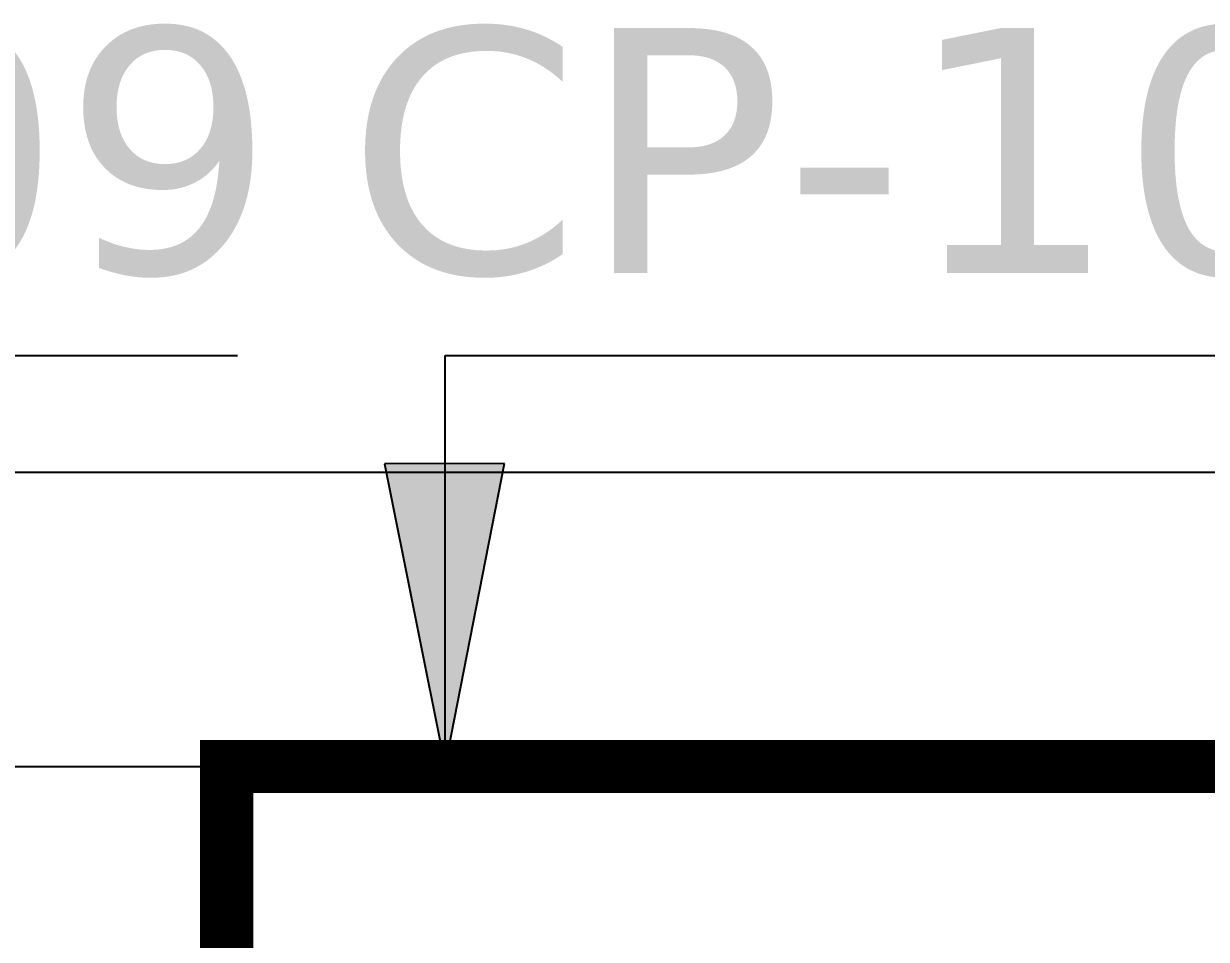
# Model space of a CAD drawing. Header units: millimetres. Extents: x -5691 to 68617, y -23008 to 84113.
# Drawn here: x 40503 to 41226, y 20570 to 21130 of the extents above; entities that cross this region are included whole.
import ezdxf

# ---------------------------------------------------------------- set-up
doc = ezdxf.new("R2010")
doc.units = ezdxf.units.MM
doc.header["$LTSCALE"] = 700
doc.header["$MEASUREMENT"] = 0
for name, color, linetype in [('architactur xref$0$EL - TEXT', 8, 'Continuous'), ('architactur xref$0$EL-LPDB', 8, 'Continuous'), ('architactur xref$0$TEXT', 8, 'Continuous'), ('architactur xref$0$WALL', 8, 'Continuous'), ('rcp$0$X-REF', 8, 'Continuous'), ('X-REF', 8, 'Continuous')]:
    doc.layers.add(name, color=color, linetype=linetype)
doc.styles.add('architactur xref$0$VERDANA', font='verdana.ttf')

# ---------------------------------------------------------------- blocks, each defined once
blk = doc.blocks.new('architactur xref')
at = {"layer": 'architactur xref$0$EL - TEXT'}
blk.add_hatch(color=256, dxfattribs=at).paths.add_polyline_path([(1604.748, 814), (1603.288, 821.295), (1606.178, 821.301)])
for p, q in [((1578.833, 823.908), (1599.745, 823.908)), ((1604.748, 814), (1604.748, 823.908)), ((1604.748, 823.908), (1625.66, 823.908)), ((1606.178, 821.301), (1603.288, 821.295)), ((1603.288, 821.295), (1604.748, 814)), ((1604.748, 814), (1606.178, 821.301))]:
    blk.add_line(p, q, dxfattribs=at)
at = {"layer": 'architactur xref$0$EL-LPDB', "const_width": 1.28}
blk.add_lwpolyline([(1599.482, 814), (1599.482, 788.4), (1625.082, 788.4), (1625.082, 814), (1599.482, 814)], dxfattribs=at)
at = {"layer": 'architactur xref$0$WALL', "linetype": 'Continuous'}
for p, q in [((1530, 821.096), (1628, 821.096)), ((1530, 814), (1628, 814))]:
    blk.add_line(p, q, dxfattribs=at)
at = {"layer": 'architactur xref$0$TEXT', "linetype": 'Continuous', "insert": (1588.785, 828.788), "char_height": 5.9055, "width": 105.15822, "attachment_point": 5, "style": 'architactur xref$0$VERDANA'}
blk.add_mtext('CP-09', dxfattribs=at)
at = {"layer": 'architactur xref$0$TEXT', "insert": (1614.248, 828.788), "char_height": 5.9055, "width": 146.57156, "attachment_point": 5, "style": 'architactur xref$0$VERDANA'}
blk.add_mtext('CP-10', dxfattribs=at)
blk = doc.blocks.new('rcp')
at = {"layer": 'rcp$0$X-REF', "xscale": 25.39999999999418, "yscale": 25.39999999999418, "zscale": 25.39999999999418}
blk.add_blockref('architactur xref', (0, 0), dxfattribs=at)

msp = doc.modelspace()

# ---------------------------------------------------------------- block references
at = {"layer": 'X-REF', "ltscale": 8}
msp.add_blockref('rcp', (0, 0), dxfattribs=at)

# ---------------------------------------------------------------- next in the draw order: block references
at = {"layer": 'X-REF', "xscale": 25.39999999999418, "yscale": 25.39999999999418, "zscale": 25.39999999999418}
msp.add_blockref('architactur xref', (0, 0), dxfattribs=at)

doc.saveas('drawing.dxf')
